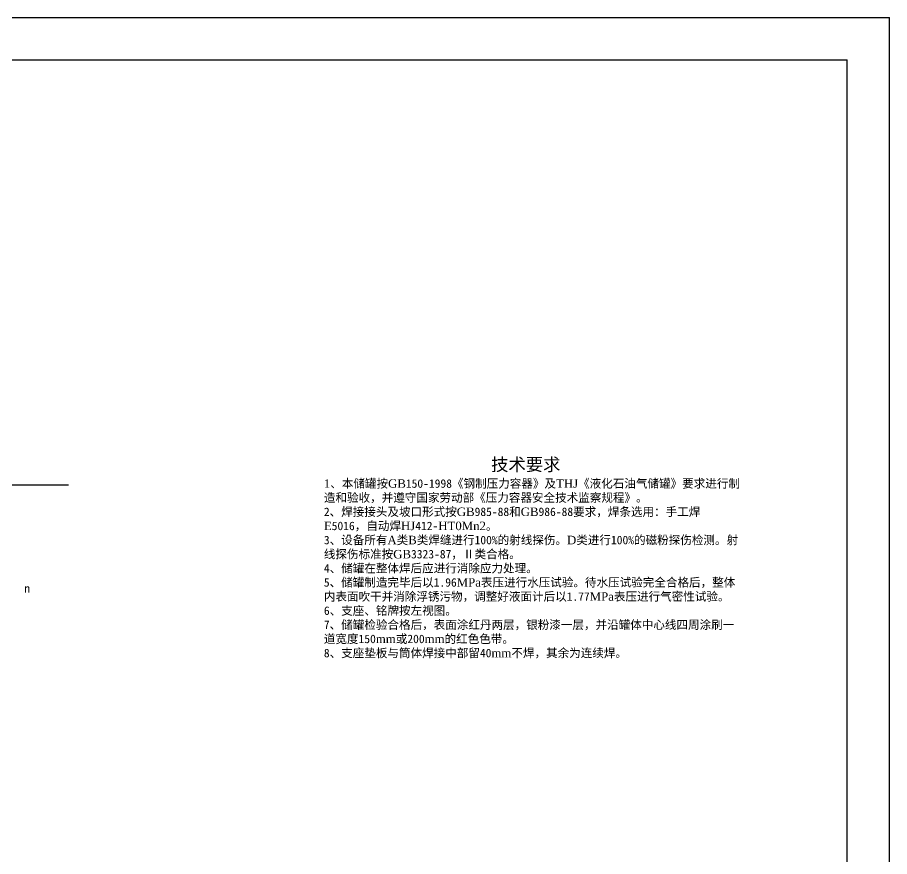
# Model space of a CAD drawing. Header units: millimetres. Extents: x -529 to 700, y -1082 to -202.
# Drawn here: x 290.3 to 700.4, y -596.9 to -202.1 of the extents above; entities that cross this region are included whole.
import ezdxf

# ---------------------------------------------------------------- set-up
doc = ezdxf.new("R2010")
doc.units = ezdxf.units.MM
doc.linetypes.add('CENTER', pattern=[50.8, 31.75, -6.35, 6.35, -6.35])
doc.layers.get('0').update_dxf_attribs({"lineweight": 30})
for name, color, linetype in [('Defpoints1', 7, 'Continuous'), ('中心线', 10, 'CENTER'), ('标注线', 90, 'Continuous')]:
    doc.layers.add(name, color=color, linetype=linetype)

msp = doc.modelspace()

# ---------------------------------------------------------------- linework, layer by layer
at = {"lineweight": 30}
for p in [(-508.627, -222.14), (680.373, -1062.382)]:
    msp.add_line(p, (680.373, -222.14), dxfattribs=at)
at = {"layer": 'Defpoints1', "lineweight": -3}
for p in [(-528.627, -202.14), (700.373, -1082.382)]:
    msp.add_line(p, (700.373, -202.14), dxfattribs=at)
at = {"layer": '中心线', "color": 1, "linetype": 'CENTER'}
msp.add_line((130.054, -421.972), (319.777, -421.972), dxfattribs=at)

# ---------------------------------------------------------------- texts
at = {"layer": 'Defpoints1', "lineweight": 50, "insert": (434.363, -409.438), "char_height": 3.985579, "width": 195.66973, "attachment_point": 1}
msp.add_mtext('{\\fSimSun|b0|i0|c134|p54;                             \\H1.5x;技术要求\\P\\f@Batang|b0|i0|c0|p18;\\H0.6667x;1\\fSimSun|b0|i0|c134|p2;、本储罐按\\f@Batang|b0|i0|c0|p18;GB\\fSimSun|b0|i0|c134|p2;150-1998《钢制压力容器》及\\f@Batang|b0|i0|c0|p18;THJ\\fSimSun|b0|i0|c134|p2;《液化石油气储罐》要求进行制造和验收，并遵守国家劳动部《压力容器安全技术监察规程》。\\P2、焊接接头及坡口形式按\\f@Batang|b0|i0|c0|p18;GB\\fSimSun|b0|i0|c134|p2;985-88和\\f@Batang|b0|i0|c0|p18;GB\\fSimSun|b0|i0|c134|p2;986-88要求，焊条选用：手工焊\\f@Batang|b0|i0|c0|p18;E\\fSimSun|b0|i0|c134|p2;5016，自动焊\\f@Batang|b0|i0|c0|p18;HJ\\fSimSun|b0|i0|c134|p2;412-\\f@Batang|b0|i0|c0|p18;HT0Mn2\\fSimSun|b0|i0|c134|p2;。\\P3、设备所有\\f@Batang|b0|i0|c0|p18;A\\fSimSun|b0|i0|c134|p2;类\\f@Batang|b0|i0|c0|p18;B\\fSimSun|b0|i0|c134|p2;类焊缝进行100%的射线探伤。\\f@Batang|b0|i0|c0|p18;D\\fSimSun|b0|i0|c134|p2;类进行100%的磁粉探伤检测。射线探伤标准按\\f@Batang|b0|i0|c0|p18;GB\\fSimSun|b0|i0|c134|p2;3323-87，Ⅱ类合格。\\P4、储罐在整体焊后应进行消除应力处理。\\P5、储罐制造完毕后以1.96\\f@Batang|b0|i0|c0|p18;MPa\\fSimSun|b0|i0|c134|p2;表压进行水压试验。待水压试验完全合格后，整体内表面吹干并消除浮锈污物，调整好液面计后以1.77\\f@Batang|b0|i0|c0|p18;MPa\\fSimSun|b0|i0|c134|p2;表压进行气密性试验。\\P6、支座、铭牌按左视图。\\P7、储罐检验合格后，表面涂红丹两层，银粉漆一层，并沿罐体中心线四周涂刷一道宽度150\\f@Batang|b0|i0|c0|p18;mm\\fSimSun|b0|i0|c134|p2;或200\\f@Batang|b0|i0|c0|p18;mm\\fSimSun|b0|i0|c134|p2;的红色色带。\\P8、支座垫板与筒体焊接中部留40\\f@Batang|b0|i0|c0|p18;mm\\fSimSun|b0|i0|c134|p2;不焊，其余为连续焊。}', dxfattribs=at)
at = {"layer": '标注线', "insert": (293.482, -468.717), "char_height": 3.986, "width": 6.45026, "attachment_point": 1}
msp.add_mtext('n', dxfattribs=at)

doc.saveas('drawing.dxf')
